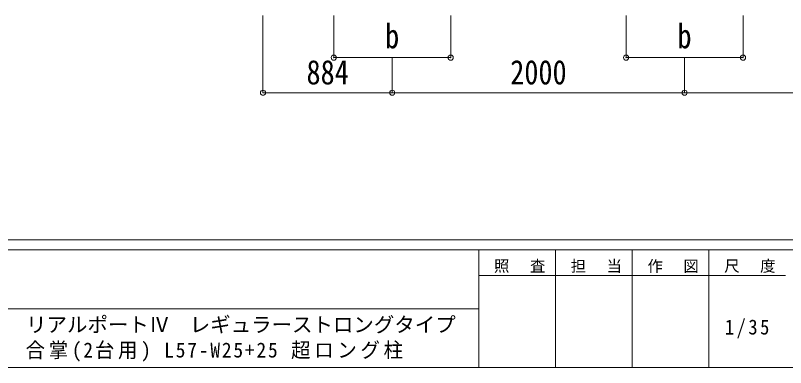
# Model space of a CAD drawing. Units: millimetres at full size, sheet at 1:35. Extents: x -9783 to 9892, y -6828 to 6752.
# Drawn here: x 36 to 5305, y -6828 to -4419 of the extents above; entities that cross this region are included whole.
import ezdxf
from ezdxf.enums import TextEntityAlignment as Align

# ---------------------------------------------------------------- set-up
doc = ezdxf.new("R2010")
doc.units = ezdxf.units.MM
doc.header["$LTSCALE"] = 35
doc.header["$PDMODE"] = 32
doc.header["$PDSIZE"] = 35
doc.layers.add('0-A_寸法', color=6, linetype='Continuous', lineweight=9)
doc.layers.add('F-0_240', color=7, linetype='Continuous', lineweight=9)
doc.styles.add('ＭＳ ゴシック', font='')
doc.styles.get('ＭＳ ゴシック').set_extended_font_data('MS Gothic')

msp = doc.modelspace()

# ---------------------------------------------------------------- linework, layer by layer
at = {"layer": '0-A_寸法'}
for p, q in [((1730.06, -4947.89), (1730.06, -4418.94)), ((2214.05, -4707.91), (2214.05, -4418.94)), ((3014.05, -4707.91), (3014.05, -4418.94)), ((4214.05, -4707.91), (4214.05, -4418.94)), ((5014.05, -4707.91), (5014.05, -4418.94)), ((2214.05, -4707.91), (3014.05, -4707.91)), ((2614.05, -4947.89), (2614.05, -4707.91)), ((4214.05, -4707.91), (5014.05, -4707.91)), ((4614.05, -4947.89), (4614.05, -4707.91)), ((1730.06, -4947.89), (2614.05, -4947.89)), ((2614.05, -4947.89), (4614.05, -4947.89)), ((6614.05, -4947.89), (4614.05, -4947.89))]:
    msp.add_line(p, q, dxfattribs=at)
for p in [(2214.05, -4707.91), (3014.05, -4707.91), (4214.05, -4707.91), (5014.05, -4707.91), (1730.06, -4947.89), (2614.05, -4947.89), (4614.05, -4947.89)]:
    msp.add_point(p, dxfattribs=at)
at = {"layer": 'F-0_240', "color": 5}
for p, q in [((-9783.03, -5953.1), (9396.97, -5953.1)), ((-9783.03, -6023.1), (6285.75, -6023.1)), ((3205.75, -6023.1), (3205.75, -6828.1)), ((3730.75, -6023.1), (3730.75, -6828.1)), ((4255.75, -6023.1), (4255.75, -6828.1)), ((4780.75, -6023.1), (4780.75, -6828.1)), ((3205.75, -6198.1), (5305.75, -6198.1)), ((-3969.25, -6425.6), (3205.75, -6425.6)), ((-9783.03, -6828.1), (9396.97, -6828.1))]:
    msp.add_line(p, q, dxfattribs=at)

# ---------------------------------------------------------------- texts
at = {"layer": '0-A_寸法', "color": 7, "style": 'ＭＳ ゴシック', "width": 0.85}
for s, p in [('b', (2565.92, -4693.53)), ('b', (4565.92, -4693.53)), ('884', (2027.68, -4940.89)), ('2000', (3421.55, -4940.89))]:
    msp.add_text(s, height=166.8, dxfattribs=at).set_placement(p, align=Align.BOTTOM_LEFT)
at = {"layer": 'F-0_240', "style": 'ＭＳ ゴシック'}
msp.add_text('リアルポートⅣ\u3000レギュラーストロングタイプ', height=102.6, dxfattribs=at).set_placement((109.35, -6616.22), align=Align.BOTTOM_LEFT)
at = {"layer": 'F-0_240', "attachment_point": 7, "style": 'ＭＳ ゴシック'}
for s, insert, char_height in [('\\T1.17;照\u3000査', (3310.76, -6180.6), 76.98), ('\\T1.17;担\u3000当', (3835.76, -6180.6), 76.98), ('\\T1.17;作\u3000図', (4360.75, -6180.6), 76.98), ('\\T1.17;尺\u3000度', (4885.76, -6180.6), 76.98), ('\\T1.28;\\W0.9;1/35', (4890.13, -6626.85), 102.6), ('\\T1.19;\\W0.95;合掌(2台用)\\~L57-W25+25\\~超ロング柱', (105.77, -6786.55), 102.6)]:
    msp.add_mtext(s, dxfattribs=dict(at, insert=insert, char_height=char_height))

doc.saveas('drawing.dxf')
